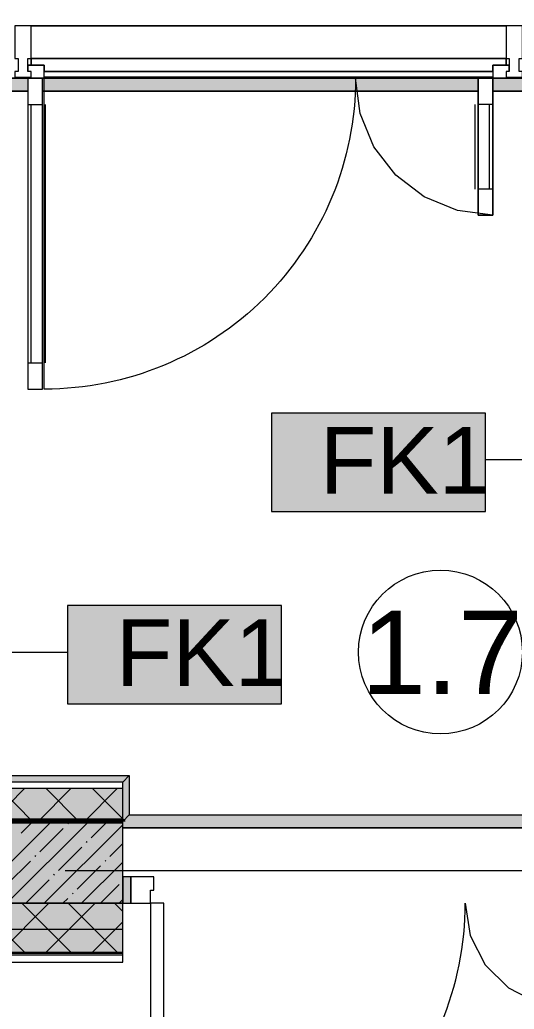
# Model space of a CAD drawing. Header units: millimetres. Extents: x -3817 to 677485, y -22715 to 103890.
# Drawn here: x 107959 to 109468, y 1487 to 4510 of the extents above; entities that cross this region are included whole.
import ezdxf

# ---------------------------------------------------------------- set-up
doc = ezdxf.new("R2010")
doc.units = ezdxf.units.MM
doc.layers.add('PDF _Геометрия', color=7, linetype='Continuous', true_color=0x1d1d1d)
doc.layers.add('PDF _Сплошная заливка', color=7, linetype='Continuous', true_color=0xffffff)
doc.layers.add('PDF _Текст', color=7, linetype='Continuous')
doc.styles.add('PDF GOST-Common', font='arial.ttf')

msp = doc.modelspace()

# ---------------------------------------------------------------- hatches: boundary and pattern name
at = {"layer": 'PDF _Сплошная заливка', "true_color": 0x8000ff, "transparency": 33554559}
h = msp.add_hatch(color=190, dxfattribs=at)
h.paths.add_polyline_path([(109773.5, 4291.3), (109813.6, 4331.3), (109403.1, 4331.3), (109403.1, 4291.3)], flags=0)
h.paths.add_polyline_path([(109358.1, 4291.3), (109358.1, 4331.3), (108029.1, 4331.3), (108029.1, 4291.3), (108725.1, 4291.3)], flags=0)
h.paths.add_polyline_path([(107984.1, 4291.3), (107984.1, 4331.3), (107673.6, 4331.3), (107713.6, 4291.3)], flags=0)
for points in [[(108273.6, 2061.3), (108293.6, 2081.3), (108293.6, 2201.3), (108273.6, 2181.3), (108273.6, 2062.3)], [(108273.6, 2041.4), (109723.6, 2041.4), (109723.1, 2061.9), (109703.6, 2081.3), (108293.6, 2081.3), (108273.6, 2061.3)]]:
    msp.add_hatch(color=190, dxfattribs=at).paths.add_polyline_path(points)
at = {"layer": 'PDF _Сплошная заливка', "transparency": 33554559}
h = msp.add_hatch(color=256, dxfattribs=at)
h.paths.add_polyline_path([(123773.6, 1661.3), (125323.6, 1661.3), (125323.6, 1811.4), (123773.6, 1811.4)], flags=0)
h.paths.add_polyline_path([(116223.6, 1661.3), (117273.6, 1661.3), (117273.6, 1811.4), (116223.6, 1811.4)], flags=0)
h.paths.add_polyline_path([(109723.6, 1661.3), (110073.6, 1661.3), (110073.6, 1811.4), (109723.6, 1811.4)], flags=0)
h.paths.add_polyline_path([(107394.4, 1661.3), (108273.6, 1661.3), (108273.6, 1811.4), (107373.6, 1811.4), (107373.6, 1661.3)], flags=0)
h.paths.add_polyline_path([(97323.6, 1661.3), (98373.6, 1661.3), (98373.6, 1811.4), (97323.6, 1811.4)], flags=0)
h.paths.add_polyline_path([(121473.6, 1661.3), (121473.6, 1811.4), (120473.6, 1811.4), (120473.6, 1661.3), (121366.1, 1661.3)], flags=0)
h.paths.add_polyline_path([(94773.6, 1661.3), (95023.6, 1661.3), (95023.6, 1811.4), (93873.6, 1811.4), (93873.6, 1661.3), (94753.4, 1661.3)], flags=0)
h.paths.add_polyline_path([(103123.6, 1661.3), (103123.6, 1811.4), (101073.6, 1811.4), (101073.6, 1661.3), (102737.2, 1661.3)], flags=0)
h.paths.add_polyline_path([(100173.6, 1661.3), (100173.6, 1811.4), (99273.6, 1811.4), (99273.6, 1661.3), (100075.9, 1661.3)], flags=0)
h.paths.add_polyline_path([(105423.6, 1661.3), (106473.6, 1661.3), (106473.6, 1811.4), (105423.6, 1811.4)], flags=0)
h.paths.add_polyline_path([(119573.6, 1661.3), (119573.6, 1811.4), (118173.6, 1811.4), (118173.6, 1661.3), (119370.2, 1661.3)], flags=0)
h.paths.add_polyline_path([(110973.6, 1661.3), (111873.6, 1661.3), (111873.6, 1811.4), (110973.6, 1811.4)], flags=0)
h.paths.add_polyline_path([(92173.6, 1661.3), (92973.6, 1661.3), (92973.6, 1811.4), (92173.6, 1811.4)], flags=0)
h.paths.add_polyline_path([(112773.6, 1661.3), (113923.6, 1661.3), (113923.6, 1811.4), (112773.6, 1811.4)], flags=0)
h.paths.add_polyline_path([(91273.6, 1661.3), (91273.6, 1811.4), (89453.6, 1811.4), (89453.6, 1661.3), (90761.5, 1661.3)], flags=0)

# ---------------------------------------------------------------- linework, layer by layer
at = {"layer": 'PDF _Геометрия', "color": 9, "lineweight": 9, "true_color": 0xc0c0c0}
for points in [[(89853.6, 10062.4), (89853.6, 9611.4), (89603.6, 9611.4), (89603.6, 9561.4), (89603.6, 1811.4), (91273.6, 1811.4), (91273.6, 1653.3), (89445.6, 1653.3), (89445.6, 1658.3), (89445.6, 1811.4), (89445.6, 9403.3), (89423.6, 9403.3), (89423.6, 1811.4), (89423.6, 1631.3), (108273.6, 1631.3), (108273.6, 1811.4)], [(108273.6, 1891.4), (108273.6, 2061.3)]]:
    msp.add_lwpolyline(points, dxfattribs=at)
at = {"layer": 'PDF _Геометрия', "color": 7, "lineweight": 20}
for points in [[(107954.1, 4391.3), (107954.1, 4351.3), (107944.1, 4351.3), (107944.1, 4334.4), (107994.1, 4334.4), (107994.1, 4351.3), (107984.1, 4351.3), (107984.1, 4391.3), (107994.1, 4391.3), (107994.1, 4491.4), (107944.1, 4491.4), (107944.1, 4391.3)], [(109453.1, 4391.3), (109453.1, 4351.3), (109443.1, 4351.3), (109443.1, 4334.4), (109493.1, 4334.4), (109493.1, 4351.3), (109483.1, 4351.3), (109483.1, 4391.3), (109493.1, 4391.3), (109493.1, 4491.4), (109443.1, 4491.4), (109443.1, 4391.3)]]:
    msp.add_lwpolyline(points, close=True, dxfattribs=at)
at = {"layer": 'PDF _Геометрия', "color": 7, "lineweight": 9}
for points in [[(109443.1, 4491.4), (107994.1, 4491.4), (109443.1, 4491.4), (109443.1, 4391.3), (109443.1, 4371.3), (109443.1, 4391.3), (107994.1, 4391.3), (109443.1, 4391.3)], [(107994.1, 4391.3), (107994.1, 4371.3), (107994.1, 4391.3), (107994.1, 4491.4)], [(109403.1, 4351.3), (108034.1, 4351.3), (109403.1, 4351.3)], [(109813.6, 4331.3), (109453.1, 4331.3), (109813.6, 4331.3), (109793.6, 4311.3), (109793.6, 2062.3)], [(107694.6, 4310.3), (107713.6, 4291.3), (107713.6, 2201.3), (108293.6, 2201.3)], [(109773.5, 4291.3), (109403.1, 4291.3), (109773.5, 4291.3), (109792.6, 4310.4)], [(107713.6, 4291.3), (107984.1, 4291.3), (107713.6, 4291.3), (107713.6, 2201.3)], [(109793.1, 3165.7), (109380.6, 3165.7)], [(107694.1, 2578.2), (108105, 2578.2)], [(107694.6, 2182.4), (107713.6, 2201.3), (108293.6, 2201.3), (108293.6, 2081.3)], [(108273.6, 2181.3), (108293.6, 2201.3), (108293.6, 2081.3), (109703.6, 2081.3)], [(108273.6, 2161.3), (107573.6, 2161.3)], [(108273.6, 2061.3), (108293.6, 2081.3), (109703.6, 2081.3), (109703.6, 2151.4)], [(107373.6, 1732.3), (108273.6, 1732.3)], [(107373.6, 1661.3), (108273.6, 1661.3)], [(107373.6, 1658.3), (108273.6, 1658.3)]]:
    msp.add_lwpolyline(points, dxfattribs=at)
at = {"layer": 'PDF _Геометрия', "color": 253, "lineweight": 9, "true_color": 0xaaaaaa}
for points in [[(107984.1, 4371.3), (108034.1, 4371.3), (108034.1, 4351.3), (108034.1, 4371.3)], [(109403.1, 4351.3), (109403.1, 4371.3), (109453.1, 4371.3), (109403.1, 4371.3)], [(108034.1, 4331.3), (108034.1, 4334.4), (108034.1, 4331.3), (107984.1, 4331.3), (107984.1, 4334.4), (107984.1, 4331.3)], [(108029.1, 4331.3), (107984.1, 4331.3), (107984.1, 3381.4), (108029.1, 3381.4), (108029.1, 4331.3), (107984.1, 4331.3), (107984.1, 3381.4), (108029.1, 3381.4)], [(109358.1, 4331.3), (109403.1, 4331.3), (109403.1, 3912.4), (109358.1, 3912.4), (109358.1, 4331.3), (109358.1, 3912.4), (109403.1, 3912.4), (109403.1, 4331.3)], [(109403.1, 4331.3), (109403.1, 4334.4), (109403.1, 4331.3), (109453.1, 4331.3), (109453.1, 4334.4), (109453.1, 4331.3)]]:
    msp.add_lwpolyline(points, close=True, dxfattribs=at)
at = {"layer": 'PDF _Геометрия', "color": 253, "lineweight": 13, "true_color": 0xaaaaaa}
for points in [[(107984.1, 4334.4), (107984.1, 4331.3), (108034.1, 4331.3), (108034.1, 4371.3), (107984.1, 4371.3), (107984.1, 4351.3)], [(109453.1, 4351.3), (109453.1, 4371.3), (109403.1, 4371.3), (109403.1, 4331.3), (109453.1, 4331.3), (109453.1, 4334.4)]]:
    msp.add_lwpolyline(points, dxfattribs=at)
at = {"layer": 'PDF _Геометрия', "color": 253, "lineweight": 9, "true_color": 0xaaaaaa}
for points in [[(107984.1, 4371.3), (108034.1, 4371.3), (108034.1, 4351.3)], [(109403.1, 4351.3), (109403.1, 4371.3), (109453.1, 4371.3)], [(108034.1, 4334.4), (108034.1, 4331.3), (107984.1, 4331.3), (107984.1, 4334.4)], [(109453.1, 4334.4), (109453.1, 4331.3), (109403.1, 4331.3), (109403.1, 4334.4)], [(107984.1, 4251.3), (108029.1, 4251.3)], [(107994.1, 3461.3), (107994.1, 4251.3)], [(108038.1, 3461.3), (108038.1, 4251.3)], [(109349.1, 3992.3), (109349.1, 4251.3)], [(109403.1, 4251.3), (109358.1, 4251.3)], [(109393.1, 3992.3), (109393.1, 4251.3)], [(109403.1, 3992.3), (109358.1, 3992.3)], [(107984.1, 3461.3), (108029.1, 3461.3)], [(108097.7, 1911.4), (109685.2, 1911.4)]]:
    msp.add_lwpolyline(points, dxfattribs=at)
at = {"layer": 'PDF _Геометрия', "color": 7, "lineweight": 9}
for points in [[(107673.6, 4331.3), (107984.1, 4331.3)], [(109403.1, 4334.4), (108034.1, 4334.4)], [(108034.1, 4331.3), (109403.1, 4331.3)], [(108029.1, 4291.3), (109358.1, 4291.3)], [(109380.6, 3307.6), (108727.5, 3307.6), (108727.5, 3007.6), (109380.6, 3007.6)], [(108758.1, 2720.1), (108105, 2720.1), (108105, 2420.1), (108758.1, 2420.1)], [(108273.6, 1811.4), (108273.6, 2061.3), (107693.6, 2061.3), (107573.6, 2061.3), (107373.6, 2061.3), (107373.6, 1811.4)], [(109723.1, 2041.4), (108273.6, 2041.4)]]:
    msp.add_lwpolyline(points, close=True, dxfattribs=at)
at = {"layer": 'PDF _Геометрия', "color": 253, "lineweight": 9, "true_color": 0xaaaaaa}
for points in [[(109403.1, 4331.3), (109403.1, 3912.4), (109294.6, 3926.6), (109193.6, 3968.5), (109106.8, 4035.1), (109040.2, 4121.9), (108998.4, 4222.9), (108984.1, 4331.3, -0.414214), (108034.1, 3381.4), (108034.1, 4331.3)], [(108358.6, 851.4, 0.414214), (109318.6, 1811.4), (109334.2, 1712.5), (109379.7, 1623.3), (109450.5, 1552.5), (109539.7, 1507), (109638.6, 1491.4)]]:
    msp.add_lwpolyline(points, format="xyb", dxfattribs=at)
at = {"layer": 'PDF _Геометрия', "color": 231, "lineweight": 70, "true_color": 0xff80c0}
msp.add_lwpolyline([(108273.6, 2061.3), (108273.6, 2062.3), (107694.6, 2062.3), (107694.6, 4311.3), (107693.6, 4311.3), (107693.6, 2062.3)], dxfattribs=at)
at = {"layer": 'PDF _Геометрия', "color": 9, "lineweight": 9, "true_color": 0xc0c0c0}
for points in [[(107573.6, 2061.3), (108273.6, 2061.3), (108273.6, 2181.3), (107573.6, 2181.3)], [(107373.6, 1811.4), (107373.6, 1653.3), (108273.6, 1653.3), (108273.6, 1811.4)]]:
    msp.add_lwpolyline(points, close=True, dxfattribs=at)
at = {"layer": 'PDF _Геометрия', "lineweight": 9}
for points in [[(107873.8, 2061.3), (107973.8, 2161.3)], [(107998.1, 2061.3), (107898.1, 2161.3)], [(108015.2, 2061.3), (108115.2, 2161.3)], [(108139.5, 2061.3), (108039.5, 2161.3)], [(108156.6, 2061.3), (108256.7, 2161.3)], [(108273.6, 2068.7), (108180.9, 2161.3)], [(107806.1, 1811.4), (108056.1, 2061.3)], [(107920.1, 1811.4), (108170.1, 2061.3)], [(107963.1, 2025.4), (107999, 2061.3)], [(108105.7, 2053.9), (108108, 2056.3)], [(108176.9, 2011.1), (108227.1, 2061.3)], [(108020.1, 1968.4), (108091.4, 2039.7)], [(108034.2, 1811.4), (108273.6, 2050.8)], [(108162.7, 1996.9), (108165.1, 1999.3)], [(108077.1, 1911.4), (108148.4, 1982.6)], [(108234, 1954.1), (108273.6, 1993.7)], [(107920.3, 1868.6), (107991.6, 1939.9)], [(108005.9, 1954.1), (108008.2, 1956.5)], [(108148.2, 1811.4), (108273.6, 1936.7)], [(108219.7, 1939.9), (108222.1, 1942.2)], [(108134.2, 1854.3), (108205.5, 1925.6)], [(107977.4, 1811.6), (108048.6, 1882.8)], [(108062.9, 1897.1), (108065.3, 1899.5)], [(108205.2, 1811.4), (108262.5, 1868.6)], [(108091.2, 1811.4), (108105.7, 1825.8)], [(108119.9, 1840.1), (108122.3, 1842.4)], [(108262.3, 1811.4), (108273.6, 1822.7)], [(107973.8, 1661.3), (107823.8, 1811.4)], [(107898.1, 1661.3), (108048.1, 1811.4)], [(108115.2, 1661.3), (107965.2, 1811.4)], [(108039.5, 1661.3), (108189.5, 1811.4)], [(108256.7, 1661.3), (108106.6, 1811.4)], [(108273.6, 1785.8), (108248.1, 1811.4)], [(108180.9, 1661.3), (108273.6, 1754)]]:
    msp.add_lwpolyline(points, dxfattribs=at)
at = {"layer": 'PDF _Геометрия', "color": 231, "lineweight": 9, "true_color": 0xff80c0}
msp.add_lwpolyline([(107693.6, 2062.3), (107693.6, 2061.3), (108273.6, 2061.3)], dxfattribs=at)
at = {"layer": 'PDF _Геометрия', "color": 253, "lineweight": 13, "true_color": 0xaaaaaa}
for points in [[(108298.6, 1891.4), (108273.6, 1891.4), (108273.6, 1811.4), (108298.6, 1811.4)], [(108358.6, 1811.4), (108358.6, 1851.3), (108368.6, 1851.3), (108368.6, 1891.4), (108298.6, 1891.4), (108298.6, 1811.4)], [(108358.6, 851.4), (108398.6, 851.4), (108398.6, 1811.4), (108358.6, 1811.4)]]:
    msp.add_lwpolyline(points, close=True, dxfattribs=at)
at = {"layer": 'PDF _Геометрия', "color": 7, "lineweight": 9}
msp.add_circle((109243.1, 2578.3), 250, dxfattribs=at)
msp.add_circle((109243.1, 2578.3), 250, dxfattribs=at)
at = {"layer": 'PDF _Сплошная заливка', "lineweight": 9, "transparency": 33554559}
for points in [[(109380.6, 3307.6), (108727.5, 3307.6), (109380.6, 3007.6), (108727.5, 3007.6)], [(108758.1, 2720.1), (108105, 2720.1), (108758.1, 2420.1), (108105, 2420.1)]]:
    msp.add_solid(points, dxfattribs=at)
at = {"layer": 'PDF _Сплошная заливка', "color": 190, "lineweight": 35, "true_color": 0x8000ff, "transparency": 33554559}
msp.add_solid([(108273.6, 2181.3), (108293.6, 2201.3), (107694.6, 2181.3), (107713.6, 2201.3)], dxfattribs=at)
at = {"layer": 'PDF _Сплошная заливка', "lineweight": 35, "transparency": 33554559}
for points in [[(108273.6, 2061.3), (108273.6, 2161.3), (107573.6, 2061.3), (107573.6, 2161.3)], [(107373.6, 1811.4), (108273.6, 1811.4), (107373.6, 2061.3), (108273.6, 2061.3)], [(108298.6, 1811.4), (108298.6, 1891.4), (108273.6, 1811.4), (108273.6, 1891.4)]]:
    msp.add_solid(points, dxfattribs=at)
at = {"layer": 'PDF _Сплошная заливка', "color": 254, "lineweight": 35, "true_color": 0xffb9dc, "transparency": 33554559}
msp.add_solid([(108273.6, 2061.3), (108273.6, 2062.3), (107693.6, 2061.3)], dxfattribs=at)

# ---------------------------------------------------------------- texts
at = {"layer": 'PDF _Текст', "char_height": 203.2, "attachment_point": 4, "style": 'PDF GOST-Common'}
for insert in [(108874.6, 3164.2), (108252.1, 2576.7)]:
    msp.add_mtext('FK1', dxfattribs=dict(at, insert=insert))
at = {"layer": 'PDF _Текст', "color": 250, "true_color": 0x3c3c3c, "insert": (109001.2, 2575.5), "char_height": 254, "attachment_point": 4, "style": 'PDF GOST-Common'}
msp.add_mtext('1.70', dxfattribs=at)

doc.saveas('drawing.dxf')
